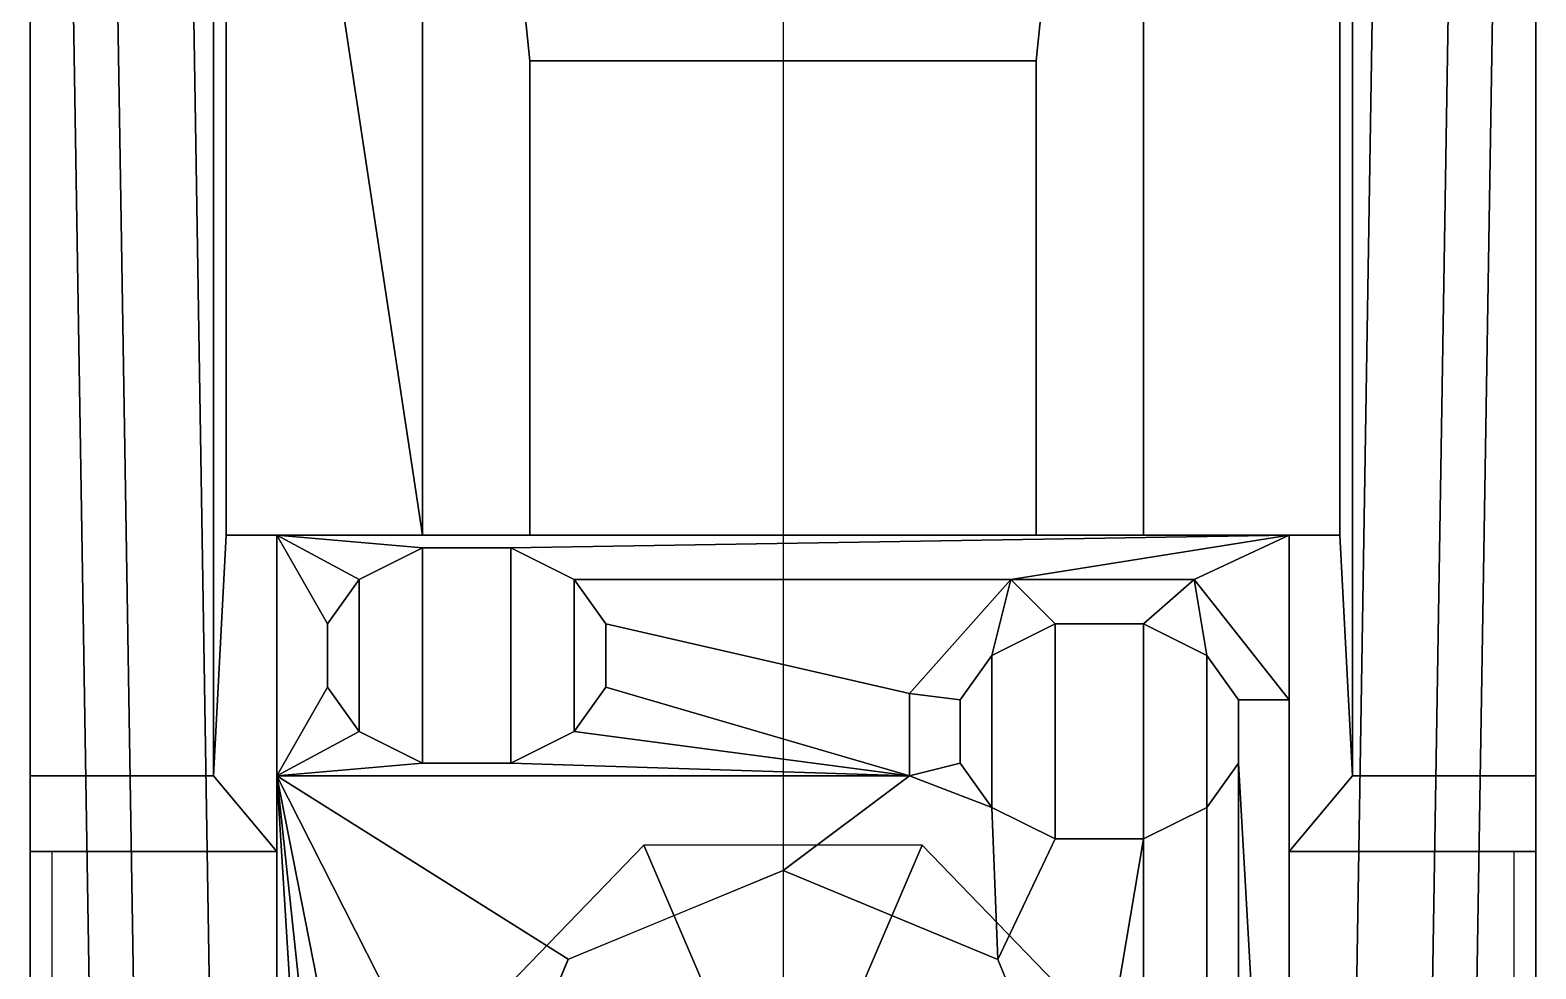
# Model space of a CAD drawing. Header units: millimetres. Extents: x -1.2 to 1.2, y -5.2 to 9.5.
# Drawn here: x -1.19 to 1.19, y 0.635 to 2.118 of the extents above; entities that cross this region are included whole.
import ezdxf

# ---------------------------------------------------------------- set-up
doc = ezdxf.new("R2010")
doc.units = ezdxf.units.MM
for name, color, linetype in [('h2', 2, 'Continuous'), ('internals', 6, 'Continuous'), ('superstructure', 3, 'Continuous'), ('turret', 2, 'Continuous')]:
    doc.layers.add(name, color=color, linetype=linetype)

msp = doc.modelspace()

# ---------------------------------------------------------------- linework, layer by layer
for points in [[(-1.146185567010309, 3.680000000000001, -0.1800000000000001), (-1.0425, -2.759999999999999, -0.18), (-1.19, -0.1400000000000006), (-1.19, 2.999999999999999)], [(-1.076185567010309, 3.68, -0.3100000000000001), (-0.9725000000000001, -2.76, -0.31), (-1.0425, -2.76, -0.18), (-1.146185567010309, 3.68, -0.1800000000000001)], [(-0.9561855670103092, 3.68, -0.3700000000000001), (-0.8525, -2.76, -0.37), (-0.9725000000000001, -2.76, -0.31), (-1.076185567010309, 3.68, -0.3100000000000001)], [(0, 3.68, -0.37), (0, -2.76, -0.37), (-0.8525, -2.76, -0.37), (-0.9561855670103092, 3.68, -0.3700000000000001)], [(-1.19, 2.999999999999999), (-1.19, -0.1400000000000003), (-1.19, -0.1400000000000001, 0.3599999999999999), (-1.19, 0.8200000000000001, 0.36)], [(-1.19, 0.94, 0.36), (-1.19, 0.94, 0.36), (-1.19, 3), (-1.19, 0.8200000000000001, 0.36)], [(-1.19, 3, 0.3599999999999999), (-1.19, 3, 0.3599999999999999), (-1.19, 3), (-1.19, 0.9399999999999997, 0.36)], [(-1.19, 2.999999999999999, 0.3599999999999999), (-1.19, 0.9399999999999991, 0.36), (-0.9000000000000001, 0.9400000000000002, 0.3836046511627907), (-0.9000000000000001, 3, 0.3869767441860464)], [(-1.19, 0.9399999999999991, 0.36), (-1.19, 0.8200000000000001, 0.36), (-0.8, 0.8200000000000001, 0.3917441860465117), (-0.9000000000000001, 0.9400000000000002, 0.3836046511627907)], [(-1.19, 0.8200000000000001, 0.36), (-1.19, -0.1400000000000001, 0.3599999999999999), (-0.8, -0.1400000000000002, 0.3917441860465116), (-0.8, 0.8200000000000001, 0.3917441860465117)]]:
    msp.add_3dface(points)
at = {"layer": 'h2'}
for points in [[(0, 3.68, -0.37), (0, -2.76, -0.37), (0.8525, -2.76, -0.37), (0.9561855670103094, 3.68, -0.3700000000000001)], [(0.9561855670103094, 3.68, -0.3700000000000001), (0.8525, -2.76, -0.37), (0.9725000000000001, -2.76, -0.31), (1.07618556701031, 3.68, -0.3100000000000001)], [(1.07618556701031, 3.68, -0.3100000000000001), (0.9725000000000001, -2.76, -0.31), (1.0425, -2.76, -0.18), (1.146185567010309, 3.68, -0.1800000000000001)], [(1.146185567010309, 3.680000000000001, -0.1800000000000001), (1.0425, -2.759999999999999, -0.18), (1.19, -0.1400000000000006), (1.19, 2.999999999999999)], [(1.19, 2.999999999999998, 0.3599999999999999), (1.19, 0.9399999999999995, 0.36), (0.9000000000000004, 0.9400000000000004, 0.3836046511627907), (0.9000000000000004, 3, 0.3869767441860464)], [(1.19, 3, 0.3599999999999999), (1.19, 3, 0.3599999999999999), (1.19, 3), (1.19, 0.9399999999999995, 0.36)], [(1.19, 0.9399999999999995, 0.36), (1.19, 0.9399999999999995, 0.36), (1.19, 3), (1.19, 0.8200000000000003, 0.36)], [(1.19, 2.999999999999999), (1.19, -0.1400000000000006), (1.19, -0.1400000000000001, 0.3599999999999999), (1.19, 0.8200000000000003, 0.36)], [(1.19, 0.9399999999999995, 0.36), (1.19, 0.8200000000000003, 0.36), (0.7999999999999998, 0.8200000000000003, 0.3917441860465117), (0.9000000000000004, 0.9400000000000004, 0.3836046511627907)], [(1.19, 0.8200000000000003, 0.36), (1.19, -0.1400000000000001, 0.3599999999999999), (0.7999999999999998, -0.1400000000000001, 0.3917441860465116), (0.7999999999999998, 0.8200000000000003, 0.3917441860465117)]]:
    msp.add_3dface(points, dxfattribs=at)
at = {"layer": 'internals'}
for points in [[(-0.5699999999999998, 3.72, 0.4), (-0.7999999999999996, 3.47, 0.4000000000000001), (-0.88, 3.370000000000001, 0.4000000000000001), (-0.5699999999999997, 1.32, 0.4)], [(-0.5699999999999997, 3.72, 0.04000000000000004), (-0.5699999999999998, 3.72, 0.4), (-0.5699999999999997, 1.32, 0.4), (-0.5699999999999997, 1.32, 0.04000000000000004)], [(-0.4, 2.07, 0.03999999999999998), (-0.5699999999999997, 3.720000000000001, 0.04000000000000009), (-0.5699999999999996, 1.32, 0.04000000000000009), (-0.4, 1.32, 0.04000000000000004)], [(0.4000000000000004, 2.069999999999999, 0.03999999999999998), (0.5699999999999997, 3.72, 0.04), (-0.5699999999999997, 3.72, 0.04), (-0.4, 2.07, 0.04000000000000004)], [(0.5700000000000001, 1.319999999999999, 0.03999999999999998), (0.5700000000000001, 3.72, 0.03999999999999998), (0.4, 2.07, 0.03999999999999998), (0.4, 1.32, 0.04000000000000004)], [(0.8799999999999999, 1.32, 0.4000000000000001), (0.8799999999999999, 3.37, 0.4000000000000001), (0.5699999999999997, 3.72, 0.4), (0.5699999999999997, 1.32, 0.4)], [(0.5699999999999997, 1.32, 0.4), (0.5699999999999997, 3.72, 0.4), (0.5700000000000001, 3.72, 0.03999999999999998), (0.5699999999999997, 1.32, 0.03999999999999998)], [(-0.8799999999999998, 3.000000000000001, 0.5900000000000001), (-0.8800000000000003, 1.32, 0.59), (-0.8800000000000003, 1.32, 0.4000000000000001), (-0.88, 3.370000000000001, 0.4000000000000001)], [(-0.88, 3.370000000000001, 0.4000000000000001), (-0.8800000000000003, 1.32, 0.4000000000000001), (-0.5699999999999997, 1.32, 0.4), (-0.88, 3.370000000000001, 0.4000000000000001)], [(0.8799999999999999, 1.32, 0.59), (0.8799999999999999, 3, 0.59), (0.8799999999999999, 3.37, 0.4000000000000001), (0.8799999999999999, 1.32, 0.4000000000000001)], [(-0.8799999999999999, 1.320000000000001, 0.5900000000000001), (-0.8, 1.32, 0.59), (-0.57, 1.32, 0.4), (-0.8800000000000002, 1.32, 0.4000000000000001)], [(-0.5699999999999997, 1.32, 0.03999999999999998), (-0.5699999999999998, 1.32, 0.4), (-0.4, 1.32, 0.73), (-0.4, 1.32, 0.04000000000000004)], [(0.4, 1.32, 0.73), (0.5699999999999997, 1.32, 0.4), (0.5700000000000001, 1.319999999999999, 0.03999999999999996), (0.4, 1.32, 0.04000000000000004)], [(0.8, 1.32, 0.59), (0.8799999999999999, 1.32, 0.59), (0.8799999999999999, 1.32, 0.4000000000000001), (0.5699999999999997, 1.319999999999999, 0.4)]]:
    msp.add_3dface(points, dxfattribs=at)
at = {"layer": 'superstructure'}
for points in [[(-0.9, 3, 0.59), (-0.9, 3, 0.3869767441860464), (-0.9, 0.9400000000000002, 0.3836046511627907), (-0.9, 0.9400000000000002, 0.59)], [(-0.8800000000000003, 3, 0.59), (-0.9, 3, 0.59), (-0.9, 0.9400000000000004, 0.59), (-0.8800000000000003, 1.32, 0.59)], [(0.9, 0.94, 0.59), (0.9, 3, 0.59), (0.8799999999999999, 3, 0.59), (0.8799999999999999, 1.32, 0.59)], [(0.9, 0.94, 0.3836046511627907), (0.9, 3, 0.3869767441860464), (0.9, 3, 0.59), (0.9, 0.94, 0.59)], [(0.4000000000000002, 2.07, 0.73), (0.4, 2.07, 0.04000000000000004), (-0.4, 2.07, 0.04000000000000004), (-0.4, 2.07, 0.73)], [(0.4, 1.32, 0.73), (0.4, 2.07, 0.73), (-0.4, 2.07, 0.73), (-0.4, 1.32, 0.73)], [(-0.4, 1.32, 0.73), (-0.4, 2.07, 0.73), (-0.4, 2.07, 0.04000000000000004), (-0.4, 1.32, 0.04000000000000004)], [(0.4, 1.32, 0.04000000000000004), (0.4, 2.07, 0.04000000000000004), (0.4, 2.07, 0.73), (0.4, 1.32, 0.73)], [(-0.8800000000000003, 1.32, 0.59), (-0.9, 0.9400000000000002, 0.59), (-0.8, 0.8200000000000003, 0.59), (-0.8, 1.32, 0.59)], [(-0.8, 1.32, 0.59), (-0.8, 0.8200000000000001, 0.59), (-0.8, 0.9400000000000001, 0.88), (-0.8, 1.32, 0.8799999999999999)], [(0.8, 1.32, 0.8799999999999999), (0.4, 1.32, 0.73), (-0.4, 1.32, 0.73), (-0.8, 1.32, 0.8799999999999999)], [(-0.7200000000000002, 1.18, 0.88), (-0.8, 1.32, 0.8799999999999999), (-0.8, 0.9400000000000001, 0.88), (-0.7200000000000002, 1.08, 0.88)], [(-0.5699999999999998, 1.3, 0.88), (-0.8, 1.32, 0.8799999999999999), (-0.8, 1.32, 0.8799999999999999), (-0.6699999999999999, 1.25, 0.88)], [(-0.6699999999999999, 1.25, 0.88), (-0.8, 1.32, 0.8799999999999999), (-0.8, 1.32, 0.8799999999999999), (-0.7200000000000002, 1.18, 0.88)], [(-0.4299999999999999, 1.3, 0.88), (0.8, 1.32, 0.8799999999999999), (-0.8, 1.32, 0.8799999999999999), (-0.5699999999999996, 1.3, 0.88)], [(-0.8, 1.32, 0.8799999999999999), (-0.4, 1.32, 0.73), (-0.5699999999999998, 1.32, 0.4), (-0.8, 1.32, 0.59)], [(-0.3300000000000003, 1.25, 0.88), (0.3600000000000001, 1.25, 0.88), (0.8, 1.32, 0.8799999999999999), (-0.4300000000000004, 1.3, 0.88)], [(0.6500000000000001, 1.25, 0.88), (0.8, 1.32, 0.8799999999999999), (0.8, 1.32, 0.8799999999999999), (0.3600000000000001, 1.25, 0.88)], [(0.8, 1.32, 0.59), (0.5699999999999997, 1.32, 0.4), (0.4, 1.32, 0.73), (0.8, 1.32, 0.8799999999999999)], [(0.8, 1.06, 0.88), (0.8, 1.32, 0.8799999999999999), (0.8, 1.32, 0.8799999999999999), (0.6500000000000001, 1.25, 0.88)], [(0.8, 1.06, 0.8799999999999999), (0.8, 0.8200000000000001, 0.59), (0.8, 1.32, 0.59), (0.8, 1.32, 0.8799999999999999)], [(0.8, 0.8200000000000003, 0.59), (0.9, 0.94, 0.59), (0.8799999999999999, 1.32, 0.59), (0.8, 1.32, 0.59)], [(-0.5699999999999998, 1.3, 0.9399999999999996), (-0.5699999999999998, 1.3, 0.88), (-0.6699999999999999, 1.25, 0.88), (-0.6699999999999999, 1.25, 0.9399999999999996)], [(-0.5699999999999998, 1.3, 0.9399999999999996), (-0.6699999999999999, 1.25, 0.9399999999999996), (-0.6699999999999999, 1.01, 0.9399999999999996), (-0.57, 0.9600000000000002, 0.9399999999999996)], [(-0.4300000000000002, 1.3, 0.9399999999999996), (-0.4300000000000002, 1.3, 0.88), (-0.5699999999999998, 1.3, 0.88), (-0.5699999999999998, 1.3, 0.9399999999999996)], [(-0.4300000000000004, 1.3, 0.9399999999999996), (-0.5699999999999998, 1.3, 0.9399999999999996), (-0.5699999999999998, 0.9600000000000001, 0.9399999999999996), (-0.4300000000000004, 0.9600000000000002, 0.9399999999999996)], [(-0.3300000000000003, 1.25, 0.9399999999999996), (-0.3300000000000003, 1.25, 0.88), (-0.4300000000000004, 1.3, 0.88), (-0.4300000000000004, 1.3, 0.9399999999999996)], [(-0.3300000000000003, 1.25, 0.9399999999999996), (-0.4300000000000004, 1.3, 0.9399999999999996), (-0.4300000000000004, 0.9600000000000001, 0.9399999999999996), (-0.3300000000000003, 1.01, 0.9399999999999996)], [(-0.6699999999999999, 1.25, 0.9399999999999996), (-0.6699999999999999, 1.25, 0.88), (-0.7200000000000002, 1.18, 0.88), (-0.7200000000000002, 1.18, 0.9399999999999996)], [(-0.6699999999999999, 1.25, 0.9399999999999996), (-0.7200000000000002, 1.18, 0.9399999999999996), (-0.7200000000000002, 1.08, 0.9399999999999996), (-0.6699999999999999, 1.01, 0.9399999999999996)], [(-0.28, 1.18, 0.9399999999999996), (-0.28, 1.18, 0.88), (-0.3300000000000003, 1.25, 0.88), (-0.3300000000000003, 1.25, 0.9399999999999996)], [(-0.28, 1.18, 0.9399999999999996), (-0.3300000000000003, 1.25, 0.9399999999999996), (-0.3300000000000003, 1.01, 0.9399999999999996), (-0.28, 1.08, 0.9399999999999996)], [(-0.28, 1.18, 0.88), (0.2000000000000004, 1.07, 0.8799999999999999), (0.3600000000000001, 1.25, 0.88), (-0.3300000000000003, 1.25, 0.88)], [(0.3600000000000001, 1.25, 1.14), (0.3600000000000001, 1.25, 0.88), (0.2000000000000004, 1.07, 0.8799999999999999), (0.2000000000000004, 1.07, 1.14)], [(0.3300000000000001, 1.13, 1.140000000000001), (0.3600000000000001, 1.25, 1.140000000000001), (0.2000000000000004, 1.07, 1.140000000000001), (0.2799999999999999, 1.06, 1.140000000000001)], [(0.4300000000000002, 1.18, 1.140000000000001), (0.3600000000000001, 1.25, 1.140000000000001), (0.3600000000000001, 1.25, 1.140000000000001), (0.3300000000000001, 1.13, 1.140000000000001)], [(0.6500000000000001, 1.25, 1.14), (0.6500000000000001, 1.25, 0.88), (0.3600000000000001, 1.25, 0.8799999999999999), (0.3600000000000001, 1.25, 1.14)], [(0.5699999999999998, 1.18, 1.140000000000001), (0.6500000000000001, 1.25, 1.140000000000001), (0.3600000000000001, 1.25, 1.140000000000001), (0.4300000000000002, 1.18, 1.140000000000001)], [(0.6699999999999997, 1.13, 1.140000000000001), (0.6500000000000001, 1.25, 1.140000000000001), (0.6500000000000001, 1.25, 1.140000000000001), (0.5699999999999996, 1.18, 1.140000000000001)], [(0.8, 1.06, 1.14), (0.8, 1.06, 0.8799999999999999), (0.6500000000000001, 1.25, 0.88), (0.6500000000000001, 1.25, 1.14)], [(0.72, 1.06, 1.140000000000001), (0.8, 1.06, 1.140000000000001), (0.6500000000000001, 1.25, 1.140000000000001), (0.6699999999999997, 1.13, 1.140000000000001)], [(-0.7200000000000002, 1.18, 0.9399999999999996), (-0.7200000000000002, 1.18, 0.88), (-0.7200000000000002, 1.08, 0.88), (-0.7200000000000002, 1.08, 0.9399999999999996)], [(-0.28, 1.08, 0.9399999999999996), (-0.28, 1.08, 0.88), (-0.28, 1.18, 0.88), (-0.28, 1.18, 0.9399999999999996)], [(-0.28, 1.08, 0.88), (0.2000000000000004, 0.9400000000000001, 0.88), (0.2000000000000004, 1.07, 0.8799999999999999), (-0.28, 1.18, 0.88)], [(0.4300000000000002, 1.18, 1.199999999999999), (0.4300000000000002, 1.18, 1.140000000000001), (0.3300000000000001, 1.13, 1.140000000000001), (0.3300000000000001, 1.13, 1.199999999999999)], [(0.4300000000000002, 1.18, 1.199999999999999), (0.3300000000000001, 1.13, 1.199999999999999), (0.3300000000000001, 0.8899999999999999, 1.199999999999999), (0.43, 0.8400000000000001, 1.199999999999999)], [(0.5699999999999998, 1.18, 1.199999999999999), (0.5699999999999998, 1.18, 1.140000000000001), (0.4300000000000002, 1.18, 1.140000000000001), (0.4300000000000002, 1.18, 1.199999999999999)], [(0.5699999999999996, 1.18, 1.199999999999999), (0.4300000000000002, 1.18, 1.199999999999999), (0.4300000000000002, 0.84, 1.199999999999999), (0.5699999999999996, 0.8400000000000001, 1.199999999999999)], [(0.6699999999999997, 1.13, 1.199999999999999), (0.6699999999999997, 1.13, 1.140000000000001), (0.5699999999999996, 1.18, 1.140000000000001), (0.5699999999999996, 1.18, 1.199999999999999)], [(0.6699999999999997, 1.13, 1.199999999999999), (0.5699999999999996, 1.18, 1.199999999999999), (0.5699999999999996, 0.84, 1.199999999999999), (0.6699999999999997, 0.8899999999999999, 1.199999999999999)], [(0.3300000000000001, 1.13, 1.199999999999999), (0.3300000000000001, 1.13, 1.140000000000001), (0.2799999999999999, 1.06, 1.140000000000001), (0.2799999999999999, 1.06, 1.199999999999999)], [(0.3300000000000001, 1.13, 1.199999999999999), (0.2799999999999999, 1.06, 1.199999999999999), (0.2799999999999999, 0.96, 1.199999999999999), (0.3300000000000001, 0.8899999999999999, 1.199999999999999)], [(0.72, 1.06, 1.199999999999999), (0.72, 1.06, 1.140000000000001), (0.6699999999999997, 1.13, 1.140000000000001), (0.6699999999999997, 1.13, 1.199999999999999)], [(0.72, 1.06, 1.199999999999999), (0.6699999999999997, 1.13, 1.199999999999999), (0.6699999999999997, 0.8899999999999999, 1.199999999999999), (0.72, 0.96, 1.199999999999999)], [(-0.7200000000000002, 1.08, 0.88), (-0.8, 0.9400000000000001, 0.88), (-0.8, 0.9400000000000001, 0.88), (-0.6699999999999999, 1.01, 0.88)], [(-0.7200000000000002, 1.08, 0.9399999999999996), (-0.7200000000000002, 1.08, 0.88), (-0.6699999999999999, 1.01, 0.88), (-0.6699999999999999, 1.01, 0.9399999999999996)], [(-0.3300000000000003, 1.01, 0.9399999999999996), (-0.3300000000000003, 1.01, 0.88), (-0.28, 1.08, 0.88), (-0.28, 1.08, 0.9399999999999996)], [(-0.3300000000000003, 1.01, 0.88), (0.2000000000000004, 0.9400000000000001, 0.88), (0.2000000000000004, 0.9400000000000001, 0.88), (-0.28, 1.08, 0.88)], [(0.2000000000000004, 1.07, 1.14), (0.2000000000000004, 1.07, 0.8799999999999999), (0.2000000000000004, 0.9400000000000001, 0.88), (0.2000000000000004, 0.9400000000000001, 1.14)], [(0.2799999999999999, 1.06, 1.140000000000001), (0.2000000000000004, 1.07, 1.140000000000001), (0.2000000000000004, 0.9400000000000001, 1.140000000000001), (0.2799999999999999, 0.96, 1.140000000000001)], [(0.2799999999999999, 1.06, 1.199999999999999), (0.2799999999999999, 1.06, 1.140000000000001), (0.2799999999999999, 0.96, 1.140000000000001), (0.2799999999999999, 0.96, 1.199999999999999)], [(0.72, 0.96, 1.199999999999999), (0.72, 0.96, 1.140000000000001), (0.72, 1.06, 1.140000000000001), (0.72, 1.06, 1.199999999999999)], [(0.72, 0.96, 1.140000000000001), (0.8, -0.4500000000000002, 1.140000000000001), (0.8, 1.06, 1.140000000000001), (0.72, 1.06, 1.140000000000001)], [(0.8, -0.45, 0.8799999999999999), (0.8, -0.9000000000000001, 0.59), (0.8, 0.8200000000000001, 0.59), (0.8, 1.06, 0.8799999999999999)], [(0.8, -0.4500000000000001, 1.14), (0.8, -0.4500000000000001, 0.88), (0.8, 1.06, 0.8799999999999999), (0.8, 1.06, 1.14)], [(-0.6699999999999999, 1.01, 0.88), (-0.8, 0.9400000000000001, 0.88), (-0.8, 0.9400000000000001, 0.88), (-0.5699999999999998, 0.9600000000000002, 0.88)], [(-0.6699999999999999, 1.01, 0.9399999999999996), (-0.6699999999999999, 1.01, 0.88), (-0.5699999999999998, 0.9600000000000002, 0.88), (-0.5699999999999998, 0.9600000000000002, 0.9399999999999996)], [(-0.4300000000000004, 0.9600000000000002, 0.9399999999999996), (-0.4300000000000004, 0.9600000000000002, 0.88), (-0.3300000000000003, 1.01, 0.88), (-0.3300000000000003, 1.01, 0.9399999999999996)], [(-0.4300000000000004, 0.9600000000000002, 0.88), (0.2000000000000004, 0.9400000000000001, 0.88), (0.2000000000000004, 0.9400000000000001, 0.88), (-0.3300000000000003, 1.01, 0.88)], [(-0.57, 0.9600000000000002, 0.88), (-0.8, 0.9400000000000002, 0.88), (0.2000000000000004, 0.9400000000000001, 0.88), (-0.4300000000000004, 0.9600000000000002, 0.88)], [(-0.57, 0.9600000000000002, 0.9399999999999996), (-0.57, 0.9600000000000002, 0.88), (-0.4300000000000004, 0.9600000000000002, 0.88), (-0.4300000000000004, 0.9600000000000002, 0.9399999999999996)], [(0.2799999999999999, 0.96, 1.140000000000001), (0.2000000000000004, 0.9400000000000001, 1.140000000000001), (0.2000000000000004, 0.9400000000000001, 1.140000000000001), (0.3300000000000001, 0.8899999999999999, 1.140000000000001)], [(0.2799999999999999, 0.96, 1.199999999999999), (0.2799999999999999, 0.96, 1.140000000000001), (0.3300000000000001, 0.8899999999999999, 1.140000000000001), (0.3300000000000001, 0.8899999999999999, 1.199999999999999)], [(0.6699999999999997, 0.8899999999999999, 1.199999999999999), (0.6699999999999997, 0.8899999999999999, 1.140000000000001), (0.72, 0.96, 1.140000000000001), (0.72, 0.96, 1.199999999999999)], [(0.72, -0.3500000000000001, 1.140000000000001), (0.72, 0.96, 1.140000000000001), (0.6699999999999997, 0.8899999999999999, 1.140000000000001), (0.6699999999999997, -0.28, 1.140000000000001)], [(0.72, -0.3500000000000001, 1.140000000000001), (0.8, -0.4500000000000001, 1.140000000000001), (0.8, -0.4500000000000001, 1.140000000000001), (0.72, 0.96, 1.140000000000001)], [(-0.9, 0.9400000000000002, 0.3836046511627907), (-0.8, 0.8200000000000001, 0.3917441860465116), (-0.8, 0.8200000000000003, 0.59), (-0.9, 0.9400000000000002, 0.59)], [(-0.8, 0.8200000000000001, 0.59), (-0.8, -0.9, 0.5899999999999997), (-0.8, -0.45, 0.8799999999999999), (-0.8, 0.9400000000000001, 0.88)], [(-0.8, 0.9400000000000001, 0.88), (-0.8, -0.4500000000000001, 0.88), (-0.8, -0.4500000000000001, 1.14), (-0.8, 0.9400000000000001, 1.14)], [(0.2000000000000004, 0.9400000000000001, 1.14), (0.2000000000000004, 0.9400000000000001, 0.88), (-0.8, 0.9400000000000001, 0.88), (-0.8, 0.9400000000000001, 1.14)], [(-0.7200000000000002, -0.3500000000000001, 1.140000000000001), (-0.8, 0.94, 1.140000000000001), (-0.8, -0.4500000000000001, 1.140000000000001), (-0.7200000000000002, -0.4500000000000002, 1.140000000000001)], [(-0.6699999999999999, -0.28, 1.140000000000001), (-0.8, 0.9400000000000002, 1.140000000000001), (-0.8, 0.9400000000000002, 1.140000000000001), (-0.7200000000000002, -0.3500000000000001, 1.140000000000001)], [(-0.5699999999999998, -0.2300000000000002, 1.140000000000001), (-0.8, 0.9400000000000002, 1.140000000000001), (-0.8, 0.9400000000000002, 1.140000000000001), (-0.6699999999999999, -0.28, 1.140000000000001)], [(-0.8, 0.94, 1.140000000000001), (-0.8, 0.94, 1.140000000000001), (-0.48, 0.3100000000000001, 1.140000000000001), (-0.3394112549695428, 0.65, 1.140000000000001)], [(-0.8, 0.9400000000000006, 1.140000000000001), (-0.8, 0.9400000000000006, 1.140000000000001), (-0.5699999999999998, -0.2300000000000002, 1.140000000000001), (-0.48, 0.3100000000000001, 1.140000000000001)], [(0.2000000000000001, 0.94, 1.140000000000001), (-0.7999999999999995, 0.9399999999999996, 1.140000000000001), (-0.3394112549695428, 0.65, 1.140000000000001), (2.939055249173705e-17, 0.79, 1.140000000000001)], [(0.3300000000000001, 0.8899999999999999, 1.140000000000001), (0.2000000000000001, 0.94, 1.140000000000001), (5.551115123125783e-17, 0.79, 1.140000000000001), (0.3394112549695428, 0.6494112549695428, 1.140000000000001)], [(0.8, 0.8200000000000003, 0.59), (0.8, 0.8200000000000001, 0.3917441860465116), (0.9, 0.94, 0.3836046511627907), (0.9, 0.94, 0.59)], [(0.3300000000000001, 0.8899999999999999, 1.199999999999999), (0.3300000000000001, 0.8899999999999999, 1.140000000000001), (0.4300000000000002, 0.8400000000000001, 1.140000000000001), (0.4300000000000002, 0.8400000000000001, 1.199999999999999)], [(0.3300000000000001, 0.8899999999999999, 1.140000000000001), (0.3394112549695428, 0.6494112549695428, 1.140000000000001), (0.3394112549695428, 0.6494112549695428, 1.140000000000001), (0.43, 0.8400000000000001, 1.140000000000001)], [(0.5699999999999996, 0.8400000000000001, 1.199999999999999), (0.5699999999999996, 0.8400000000000001, 1.140000000000001), (0.6699999999999997, 0.8899999999999999, 1.140000000000001), (0.6699999999999997, 0.8899999999999999, 1.199999999999999)], [(0.6699999999999997, -0.28, 1.140000000000001), (0.6699999999999997, 0.8899999999999999, 1.140000000000001), (0.5699999999999996, 0.8400000000000001, 1.140000000000001), (0.5699999999999998, -0.2300000000000002, 1.140000000000001)], [(0.43, 0.8400000000000001, 1.140000000000001), (0.3394112549695428, 0.6494112549695428, 1.140000000000001), (0.48, 0.3100000000000001, 1.140000000000001), (0.5699999999999996, 0.8400000000000001, 1.140000000000001)], [(0.43, 0.8400000000000001, 1.199999999999999), (0.43, 0.8400000000000001, 1.140000000000001), (0.5699999999999996, 0.8400000000000001, 1.140000000000001), (0.5699999999999996, 0.8400000000000001, 1.199999999999999)], [(0.5699999999999998, -0.2300000000000002, 1.140000000000001), (0.5699999999999998, -0.2300000000000002, 1.140000000000001), (0.5699999999999996, 0.8400000000000001, 1.140000000000001), (0.48, 0.31, 1.140000000000001)], [(-1.155619930475087, 0.8200000000000002, 0.3627983777520278), (-1.155619930475087, -0.14, 0.3627983777520277), (-0.8, -0.9000000000000001, 0.5899999999999997), (-0.8, 0.8200000000000001, 0.59)], [(-0.8, 0.8200000000000001, 0.3917441860465116), (-1.155619930475087, 0.8200000000000002, 0.3627983777520278), (-0.8, 0.8200000000000002, 0.5900000000000001), (-0.8, 0.8200000000000001, 0.3917441860465116)], [(0.8, -0.9, 0.59), (1.155619930475087, -0.1399999999999999, 0.3627983777520278), (1.155619930475087, 0.8200000000000002, 0.3627983777520278), (0.8, 0.8200000000000001, 0.59)], [(0.8, 0.8200000000000002, 0.5900000000000001), (1.155619930475087, 0.8200000000000002, 0.362798377752028), (0.8, 0.8200000000000001, 0.3917441860465116)], [(2.939055249173705e-17, 0.79, 1.140000000000001), (-0.3394112549695428, 0.6494112549695428, 1.140000000000001), (-0.3394112549695428, 0.65, 1.16), (2.939055249173705e-17, 0.79, 1.16)], [(0.3394112549695428, 0.6494112549695428, 1.140000000000001), (2.939055249173705e-17, 0.79, 1.140000000000001), (2.939055249173705e-17, 0.79, 1.16), (0.3394112549695428, 0.6494112549695428, 1.16)], [(-0.3394112549695428, 0.6494112549695428, 1.140000000000001), (-0.48, 0.3100000000000001, 1.140000000000001), (-0.48, 0.3100000000000001, 1.16), (-0.3394112549695428, 0.65, 1.16)], [(0.48, 0.31, 1.140000000000001), (0.3394112549695428, 0.6494112549695428, 1.140000000000001), (0.3394112549695428, 0.6494112549695428, 1.16), (0.48, 0.31, 1.16)]]:
    msp.add_3dface(points, dxfattribs=at)
at = {"layer": 'turret'}
for points in [[(-0.22, 0.8300000000000001, 1.16), (-0.52, 0.52, 1.16), (-0.3100000000000001, 0.44, 1.66), (-0.1300000000000001, 0.62, 1.66)], [(0.22, 0.8300000000000001, 1.16), (-0.22, 0.8300000000000001, 1.16), (-0.1300000000000001, 0.62, 1.66), (0.1300000000000001, 0.62, 1.66)], [(0.52, 0.52, 1.16), (0.22, 0.8300000000000001, 1.16), (0.1300000000000001, 0.62, 1.66), (0.3100000000000001, 0.4400000000000001, 1.66)]]:
    msp.add_3dface(points, dxfattribs=at)

doc.saveas('drawing.dxf')
